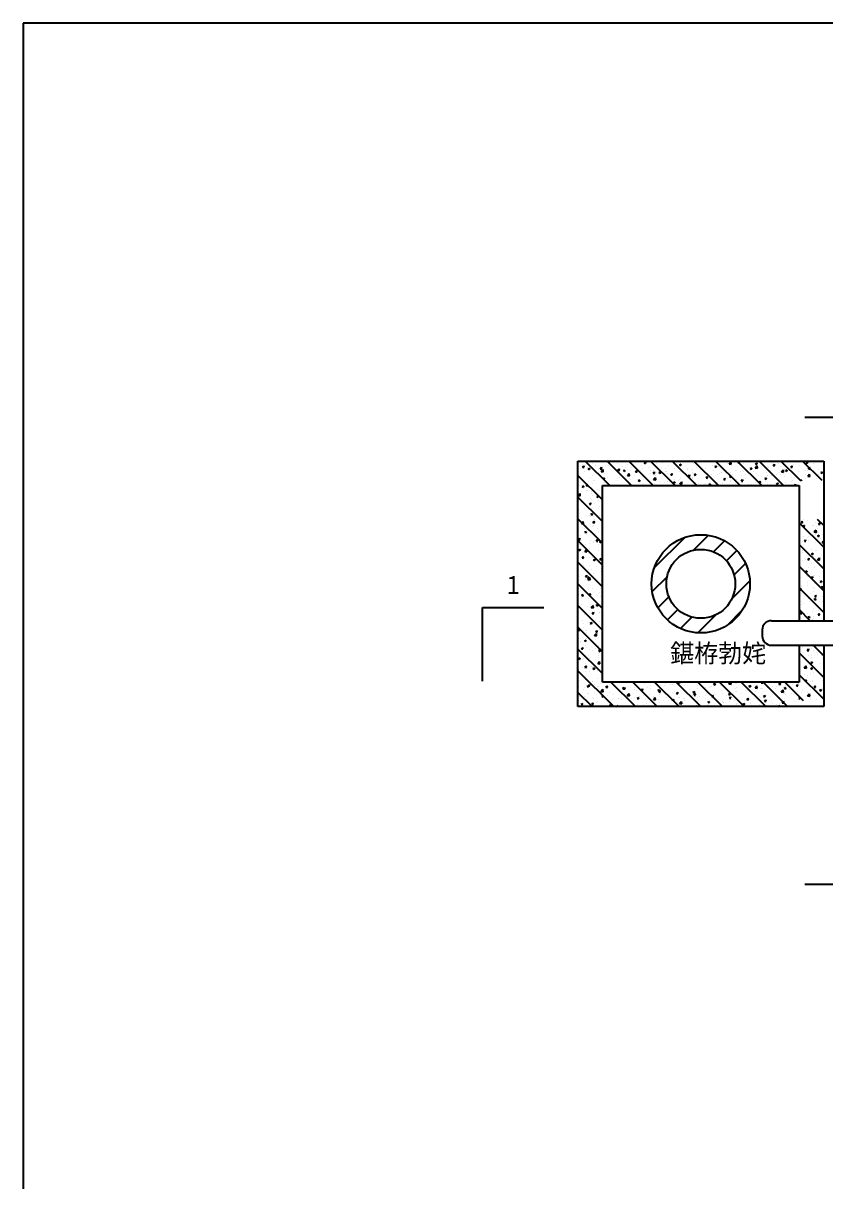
# Model space of a CAD drawing. Header units: metres. Extents: x 0 to 600, y 0 to 420.
# Drawn here: x 0 to 143.7, y 212.4 to 420 of the extents above; entities that cross this region are included whole.
import ezdxf

# ---------------------------------------------------------------- set-up
doc = ezdxf.new("R2010")
doc.units = ezdxf.units.M
doc.layers.add(' ', color=7, linetype='Continuous')

msp = doc.modelspace()

# ---------------------------------------------------------------- linework, layer by layer
at = {"layer": ' '}
for p, q in [((99.31, 341.56), (143.31, 341.56)), ((99.31, 297.56), (99.31, 341.56)), ((99.38, 340.61), (99.38, 340.61)), ((100.16, 340.46), (100.38, 340.71)), ((100.16, 340.46), (100.43, 340.44)), ((100.17, 340.92), (100.17, 340.92)), ((100.43, 340.44), (100.38, 340.71)), ((105.03, 337.16), (100.63, 341.56)), ((100.71, 340.98), (100.71, 340.98)), ((101.94, 341.05), (101.94, 341.05)), ((101.97, 340.45), (101.97, 340.45)), ((102.51, 340.82), (102.51, 340.82)), ((103.32, 340.19), (103.53, 340.44)), ((103.49, 341.34), (103.49, 341.34)), ((103.58, 340.16), (103.53, 340.44)), ((104.2, 340.73), (104.2, 340.73)), ((104.51, 341.49), (104.51, 341.49)), ((108.92, 337.16), (104.52, 341.56)), ((104.59, 341.49), (104.59, 341.49)), ((104.86, 340.72), (104.86, 340.72)), ((104.91, 341.56), (105.06, 341.46)), ((105.06, 341.46), (105.09, 341.56)), ((105.56, 340.52), (105.56, 340.52)), ((106.48, 341.06), (106.48, 341.06)), ((107.21, 340.62), (107.21, 340.62)), ((108.13, 340.96), (108.13, 340.96)), ((112.81, 337.16), (108.41, 341.56)), ((108.74, 341.37), (108.74, 341.37)), ((108.98, 340.48), (108.98, 340.48)), ((109.56, 340.52), (109.56, 340.52)), ((110.64, 340.7), (110.64, 340.7)), ((110.7, 341.4), (110.7, 341.4)), ((111.16, 341.26), (111.47, 341.37)), ((111.16, 341.26), (111.38, 341.11)), ((111.38, 341.11), (111.47, 341.37)), ((111.91, 340.42), (111.91, 340.42)), ((116.7, 337.16), (112.3, 341.56)), ((113.2, 340.52), (113.2, 340.52)), ((113.42, 341.07), (113.42, 341.07)), ((114.52, 341.22), (114.52, 341.22)), ((115.45, 340.83), (115.45, 340.83)), ((120.59, 337.16), (116.19, 341.56)), ((116.19, 341.43), (116.19, 341.43)), ((117.49, 340.9), (117.79, 341.02)), ((117.49, 340.9), (117.71, 340.76)), ((117.51, 340.74), (117.51, 340.74)), ((117.68, 341.11), (117.68, 341.11)), ((117.71, 340.76), (117.79, 341.02)), ((119.96, 341.44), (119.96, 341.44)), ((120.07, 341.18), (120.07, 341.18)), ((124.48, 337.16), (120.08, 341.56)), ((120.58, 340.43), (120.58, 340.43)), ((123.36, 340.8), (123.36, 340.8)), ((123.81, 340.55), (124.12, 340.67)), ((123.81, 340.55), (124.03, 340.4)), ((128.36, 337.16), (123.96, 341.56)), ((124.03, 340.4), (124.12, 340.67)), ((124.39, 340.56), (124.39, 340.56)), ((124.46, 340.94), (124.46, 340.94)), ((124.84, 341.56), (125.06, 341.54)), ((125.06, 341.54), (125.06, 341.56)), ((126.13, 341.16), (126.13, 341.16)), ((126.36, 341.06), (126.7, 341.42)), ((126.36, 341.06), (126.75, 341)), ((126.68, 340.89), (126.68, 340.89)), ((126.75, 341), (126.7, 341.42)), ((132.25, 337.16), (127.85, 341.56)), ((127.96, 341.29), (128.17, 341.54)), ((127.96, 341.29), (128.22, 341.26)), ((128.22, 341.26), (128.17, 341.54)), ((128.9, 341.53), (128.9, 341.53)), ((128.93, 341.2), (128.93, 341.2)), ((131.06, 340.33), (131.4, 340.69)), ((131.11, 341.01), (131.32, 341.26)), ((131.11, 341.01), (131.38, 340.99)), ((131.16, 341.49), (131.16, 341.49)), ((131.38, 340.99), (131.32, 341.26)), ((131.45, 340.27), (131.4, 340.69)), ((136.14, 337.16), (131.74, 341.56)), ((132.72, 340.76), (132.72, 340.76)), ((133.29, 340.52), (133.29, 340.52)), ((133.92, 341.56), (134.05, 341.47)), ((134.05, 341.47), (134.08, 341.56)), ((134.27, 340.73), (134.48, 340.99)), ((134.27, 340.73), (134.53, 340.71)), ((134.39, 340.67), (134.39, 340.67)), ((134.53, 340.71), (134.48, 340.99)), ((135.29, 341.2), (135.29, 341.2)), ((139.13, 338.06), (135.63, 341.56)), ((135.65, 340.66), (135.65, 340.66)), ((136.06, 340.88), (136.06, 340.88)), ((137.42, 340.46), (137.64, 340.71)), ((137.42, 340.46), (137.69, 340.43)), ((137.69, 340.43), (137.64, 340.71)), ((137.87, 340.94), (137.87, 340.94)), ((138.84, 341.25), (138.84, 341.25)), ((138.91, 340.67), (138.91, 340.67)), ((143.02, 338.06), (139.52, 341.56)), ((139.94, 341.4), (139.94, 341.4)), ((140.15, 341.27), (140.46, 341.38)), ((140.15, 341.27), (140.37, 341.12)), ((140.16, 341.27), (140.16, 341.27)), ((140.37, 341.12), (140.46, 341.38)), ((140.58, 340.18), (140.79, 340.43)), ((140.84, 340.16), (140.79, 340.43)), ((140.95, 341.48), (140.95, 341.48)), ((141.48, 341.11), (141.48, 341.11)), ((143.3, 341.38), (143.3, 341.38)), ((143.31, 341.56), (143.31, 312.96)), ((103.71, 334.59), (99.31, 338.99)), ((99.55, 339.24), (99.55, 339.24)), ((99.66, 338.67), (99.66, 338.67)), ((99.71, 340.14), (99.71, 340.14)), ((100.43, 339.64), (100.43, 339.64)), ((101.09, 340.33), (101.09, 340.33)), ((101.14, 340.19), (101.45, 340.31)), ((101.14, 340.19), (101.36, 340.04)), ((101.36, 340.04), (101.45, 340.31)), ((101.64, 338.58), (101.64, 338.58)), ((101.92, 338.98), (101.92, 338.98)), ((102.33, 339.61), (102.33, 339.61)), ((103, 340.08), (103, 340.08)), ((103.32, 340.19), (103.58, 340.16)), ((103.43, 339.75), (103.43, 339.75)), ((103.44, 340.23), (103.44, 340.23)), ((103.47, 339.69), (103.81, 340.04)), ((103.47, 339.69), (103.86, 339.63)), ((103.77, 338.42), (104.08, 338.54)), ((103.77, 338.42), (103.99, 338.27)), ((103.86, 339.63), (103.81, 340.04)), ((103.99, 338.27), (104.08, 338.54)), ((103.99, 338.48), (103.99, 338.48)), ((104.14, 339.27), (104.14, 339.27)), ((104.68, 338.54), (104.68, 338.54)), ((105.1, 339.97), (105.1, 339.97)), ((105.79, 340.13), (105.79, 340.13)), ((106.34, 338.38), (106.34, 338.38)), ((106.43, 339.6), (106.43, 339.6)), ((106.48, 339.91), (106.69, 340.16)), ((106.48, 339.91), (106.74, 339.89)), ((106.74, 339.89), (106.69, 340.16)), ((106.72, 338.6), (106.72, 338.6)), ((107.24, 338.98), (107.24, 338.98)), ((107.47, 339.84), (107.77, 339.95)), ((107.47, 339.84), (107.68, 339.69)), ((107.68, 339.69), (107.77, 339.95)), ((107.82, 338.75), (107.82, 338.75)), ((107.87, 340.34), (107.87, 340.34)), ((108.14, 340.03), (108.14, 340.03)), ((108.16, 338.96), (108.5, 339.31)), ((108.16, 338.96), (108.55, 338.9)), ((108.55, 338.9), (108.5, 339.31)), ((108.63, 338.44), (108.63, 338.44)), ((108.69, 339.91), (108.69, 339.91)), ((109.48, 338.97), (109.48, 338.97)), ((109.63, 339.63), (109.84, 339.89)), ((109.63, 339.63), (109.89, 339.61)), ((109.81, 339.42), (109.81, 339.42)), ((109.89, 339.61), (109.84, 339.89)), ((110.49, 339.93), (110.49, 339.93)), ((110.86, 338.72), (110.86, 338.72)), ((110.91, 340.19), (110.91, 340.19)), ((112.26, 339.33), (112.26, 339.33)), ((112.38, 339.86), (112.38, 339.86)), ((112.79, 339.36), (113, 339.61)), ((112.79, 339.36), (113.05, 339.33)), ((112.84, 339.83), (112.84, 339.83)), ((112.86, 338.23), (113.2, 338.59)), ((113.05, 339.33), (113, 339.61)), ((113.14, 339.05), (113.14, 339.05)), ((113.25, 338.17), (113.2, 338.59)), ((113.37, 339.48), (113.37, 339.48)), ((113.79, 339.48), (114.1, 339.6)), ((113.79, 339.48), (114.01, 339.34)), ((114.01, 339.34), (114.1, 339.6)), ((114.26, 340.32), (114.26, 340.32)), ((114.94, 340.3), (114.94, 340.3)), ((115.03, 339.7), (115.03, 339.7)), ((115.19, 339.73), (115.19, 339.73)), ((115.4, 339.36), (115.4, 339.36)), ((115.94, 339.08), (116.16, 339.33)), ((115.94, 339.08), (116.21, 339.06)), ((116.21, 339.06), (116.16, 339.33)), ((116.61, 340.22), (116.61, 340.22)), ((117.54, 339.63), (117.54, 339.63)), ((117.62, 339.64), (117.62, 339.64)), ((117.75, 338.47), (117.75, 338.47)), ((117.81, 340.06), (117.81, 340.06)), ((118.91, 340.21), (118.91, 340.21)), ((118.96, 340.12), (118.96, 340.12)), ((119.1, 338.8), (119.31, 339.06)), ((119.1, 338.8), (119.36, 338.78)), ((119.36, 338.78), (119.31, 339.06)), ((119.42, 338.69), (119.42, 338.69)), ((119.85, 338.51), (119.85, 338.51)), ((119.88, 339.53), (119.88, 339.53)), ((119.89, 338.56), (119.89, 338.56)), ((119.91, 339.97), (119.91, 339.97)), ((120.11, 339.13), (120.42, 339.25)), ((120.11, 339.13), (120.33, 338.98)), ((120.33, 338.98), (120.42, 339.25)), ((121.31, 340.02), (121.31, 340.02)), ((122.11, 338.82), (122.11, 338.82)), ((122.17, 340.28), (122.17, 340.28)), ((122.2, 339.06), (122.2, 339.06)), ((122.23, 339.43), (122.23, 339.43)), ((122.26, 338.53), (122.47, 338.78)), ((122.26, 338.53), (122.52, 338.51)), ((122.46, 339), (122.46, 339)), ((122.52, 338.51), (122.47, 338.78)), ((123.3, 339.2), (123.3, 339.2)), ((123.65, 339.92), (123.65, 339.92)), ((124.34, 339.1), (124.34, 339.1)), ((124.58, 339.33), (124.58, 339.33)), ((124.97, 339.42), (124.97, 339.42)), ((125.02, 339.44), (125.02, 339.44)), ((125.41, 338.25), (125.62, 338.51)), ((125.67, 338.23), (125.62, 338.51)), ((126, 339.82), (126, 339.82)), ((126.08, 338.47), (126.08, 338.47)), ((126.44, 338.78), (126.74, 338.9)), ((126.44, 338.78), (126.66, 338.63)), ((126.62, 339.43), (126.62, 339.43)), ((126.65, 338.63), (126.74, 338.9)), ((126.93, 339.23), (126.93, 339.23)), ((127.59, 339.88), (127.59, 339.88)), ((127.75, 339.79), (127.75, 339.79)), ((128.35, 339.73), (128.35, 339.73)), ((128.65, 338.91), (128.65, 338.91)), ((128.85, 339.93), (128.85, 339.93)), ((128.88, 339.74), (128.88, 339.74)), ((129.28, 339.13), (129.28, 339.13)), ((129.36, 338.42), (129.36, 338.42)), ((130.13, 340.2), (130.44, 340.32)), ((130.13, 340.2), (130.35, 340.05)), ((130.16, 340.32), (130.16, 340.32)), ((130.35, 340.05), (130.44, 340.32)), ((130.51, 340.15), (130.51, 340.15)), ((130.7, 339.63), (130.7, 339.63)), ((131.05, 338.56), (131.05, 338.56)), ((131.06, 340.33), (131.45, 340.27)), ((131.1, 340.02), (131.1, 340.02)), ((131.21, 339.35), (131.21, 339.35)), ((131.63, 339.04), (131.63, 339.04)), ((132.14, 338.78), (132.14, 338.78)), ((132.76, 338.43), (133.07, 338.55)), ((132.76, 338.43), (132.98, 338.28)), ((132.98, 338.28), (133.07, 338.55)), ((133.05, 339.53), (133.05, 339.53)), ((133.24, 338.93), (133.24, 338.93)), ((133.34, 338.89), (133.34, 338.89)), ((133.39, 340.35), (133.39, 340.35)), ((133.78, 339.79), (133.78, 339.79)), ((133.98, 338.94), (133.98, 338.94)), ((134.9, 339.15), (134.9, 339.15)), ((135.4, 339.43), (135.4, 339.43)), ((135.59, 339.2), (135.59, 339.2)), ((135.75, 339.6), (136.1, 339.96)), ((135.75, 339.6), (136.14, 339.54)), ((136.14, 339.54), (136.1, 339.96)), ((136.33, 338.84), (136.33, 338.84)), ((136.34, 340.23), (136.34, 340.23)), ((136.46, 339.85), (136.76, 339.96)), ((136.46, 339.85), (136.68, 339.7)), ((136.68, 339.7), (136.76, 339.96)), ((137.68, 339.52), (137.68, 339.52)), ((137.75, 339.33), (137.75, 339.33)), ((137.82, 339.48), (137.82, 339.48)), ((138.02, 338.69), (138.02, 338.69)), ((138.67, 338.74), (138.67, 338.74)), ((138.78, 339.66), (138.78, 339.66)), ((140.05, 338.34), (140.05, 338.34)), ((140.1, 339.81), (140.1, 339.81)), ((140.1, 339.23), (140.1, 339.23)), ((140.45, 339.88), (140.45, 339.88)), ((140.45, 338.87), (140.79, 339.23)), ((140.45, 338.87), (140.84, 338.81)), ((140.58, 340.18), (140.84, 340.16)), ((140.59, 339.13), (140.59, 339.13)), ((140.84, 338.81), (140.79, 339.23)), ((141.02, 338.64), (141.02, 338.64)), ((142.07, 338.51), (142.07, 338.51)), ((142.31, 338.65), (142.31, 338.65)), ((142.36, 340.12), (142.36, 340.12)), ((142.44, 339.13), (142.44, 339.13)), ((142.78, 339.49), (143.09, 339.61)), ((142.78, 339.49), (143, 339.35)), ((143, 339.35), (143.09, 339.61)), ((143.16, 339.57), (143.16, 339.57)), ((143.17, 338.65), (143.17, 338.65)), ((143.23, 340.25), (143.23, 340.25)), ((99.55, 337.66), (99.55, 337.66)), ((99.61, 337.21), (99.61, 337.21)), ((100.07, 337), (100.38, 337.12)), ((100.07, 337), (100.29, 336.85)), ((100.29, 336.85), (100.38, 337.12)), ((100.77, 337.15), (100.99, 337.4)), ((100.77, 337.15), (101.04, 337.13)), ((100.78, 336.33), (100.78, 336.33)), ((101.04, 337.13), (100.99, 337.4)), ((101.11, 336.28), (101.11, 336.28)), ((101.17, 337.87), (101.17, 337.87)), ((101.87, 337.52), (101.87, 337.52)), ((102.11, 338.1), (102.11, 338.1)), ((102.27, 338.02), (102.27, 338.02)), ((102.78, 336.5), (102.78, 336.5)), ((103.71, 337.16), (138.91, 337.16)), ((103.71, 301.96), (103.71, 337.16)), ((103.94, 338.24), (103.94, 338.24)), ((104.09, 337.8), (104.09, 337.8)), ((106.37, 338.13), (106.37, 338.13)), ((108.33, 337.23), (108.33, 337.23)), ((108.69, 338.28), (108.69, 338.28)), ((110.09, 338.07), (110.4, 338.18)), ((110.09, 338.07), (110.31, 337.92)), ((110.31, 337.92), (110.4, 338.18)), ((110.8, 337.26), (110.8, 337.26)), ((111.03, 338.18), (111.03, 338.18)), ((111.11, 337.6), (111.11, 337.6)), ((112.19, 337.24), (112.19, 337.24)), ((112.21, 337.74), (112.21, 337.74)), ((112.86, 338.23), (113.25, 338.17)), ((113.09, 337.59), (113.09, 337.59)), ((113.38, 338.08), (113.38, 338.08)), ((113.87, 337.96), (113.87, 337.96)), ((114.76, 337.68), (114.76, 337.68)), ((115.35, 337.9), (115.35, 337.9)), ((115.73, 337.98), (115.73, 337.98)), ((116.42, 337.71), (116.72, 337.83)), ((116.42, 337.71), (116.63, 337.57)), ((116.63, 337.57), (116.72, 337.83)), ((116.65, 338.33), (116.65, 338.33)), ((117.33, 338.12), (117.33, 338.12)), ((117.55, 337.5), (117.9, 337.86)), ((117.55, 337.5), (117.94, 337.44)), ((117.57, 338.18), (117.57, 338.18)), ((117.94, 337.44), (117.9, 337.86)), ((118.08, 337.89), (118.08, 337.89)), ((120.43, 337.79), (120.43, 337.79)), ((120.95, 337.59), (120.95, 337.59)), ((121.04, 337.32), (121.04, 337.32)), ((122.06, 337.35), (122.06, 337.35)), ((122.14, 337.47), (122.14, 337.47)), ((122.74, 337.36), (123.05, 337.48)), ((122.74, 337.36), (122.96, 337.21)), ((122.78, 337.69), (122.78, 337.69)), ((122.96, 337.21), (123.05, 337.48)), ((123.51, 338.03), (123.51, 338.03)), ((123.81, 337.69), (123.81, 337.69)), ((124.28, 337.64), (124.28, 337.64)), ((125.13, 337.59), (125.13, 337.59)), ((125.41, 338.25), (125.67, 338.23)), ((126.57, 337.97), (126.57, 337.97)), ((126.59, 338.05), (126.59, 338.05)), ((127.48, 337.49), (127.48, 337.49)), ((127.69, 338.2), (127.69, 338.2)), ((128.57, 337.98), (128.78, 338.23)), ((128.57, 337.98), (128.83, 337.95)), ((128.83, 337.95), (128.78, 338.23)), ((128.83, 338.28), (128.83, 338.28)), ((129.83, 337.39), (129.83, 337.39)), ((130.33, 337.37), (130.33, 337.37)), ((131.72, 337.7), (131.94, 337.95)), ((131.72, 337.7), (131.99, 337.68)), ((131.99, 337.68), (131.93, 337.95)), ((132.08, 337.19), (132.08, 337.19)), ((132.17, 337.29), (132.17, 337.29)), ((132.89, 337.81), (132.89, 337.81)), ((133.28, 337.42), (133.28, 337.42)), ((133.75, 337.41), (133.75, 337.41)), ((134.52, 337.19), (134.52, 337.19)), ((134.88, 337.42), (135.09, 337.68)), ((134.88, 337.42), (135.14, 337.4)), ((135.14, 337.4), (135.09, 337.68)), ((135.46, 338.25), (135.46, 338.25)), ((135.54, 337.73), (135.54, 337.73)), ((136.52, 337.78), (136.52, 337.78)), ((137.63, 337.92), (137.63, 337.92)), ((137.76, 338.01), (137.76, 338.01)), ((138.04, 337.16), (138.25, 337.4)), ((138.29, 337.16), (138.25, 337.4)), ((138.91, 337.16), (138.91, 312.96)), ((139.08, 338.07), (139.39, 338.19)), ((139.08, 338.07), (139.11, 338.06)), ((139.29, 338.14), (139.29, 338.14)), ((139.34, 338.06), (139.39, 338.19)), ((103.71, 330.7), (99.31, 335.1)), ((99.35, 335.4), (99.7, 335.76)), ((99.35, 335.4), (99.74, 335.34)), ((99.36, 335.84), (99.36, 335.84)), ((99.36, 335.03), (99.36, 335.03)), ((99.5, 334.28), (99.5, 334.28)), ((99.55, 335.74), (99.55, 335.74)), ((99.74, 335.34), (99.7, 335.76)), ((99.96, 334.55), (99.96, 334.55)), ((100.01, 336.14), (100.01, 336.14)), ((101.62, 334.77), (101.62, 334.77)), ((101.71, 335.74), (101.71, 335.74)), ((101.76, 334.59), (101.76, 334.59)), ((101.81, 336.05), (101.81, 336.05)), ((101.93, 335.47), (101.93, 335.47)), ((102.7, 335.23), (103.01, 335.35)), ((102.7, 335.23), (102.92, 335.08)), ((102.92, 335.08), (103.01, 335.35)), ((102.98, 334.51), (102.98, 334.51)), ((103.13, 336.23), (103.13, 336.23)), ((99.31, 333.92), (99.31, 333.93)), ((99.31, 333.92), (99.31, 333.93)), ((99.45, 332.82), (99.45, 332.82)), ((99.91, 334.1), (99.91, 334.1)), ((100.42, 334.07), (100.42, 334.07)), ((100.47, 333.03), (100.47, 333.03)), ((101.38, 333.84), (101.6, 334.09)), ((101.38, 333.84), (101.65, 333.82)), ((101.65, 333.82), (101.6, 334.09)), ((101.63, 332.04), (101.94, 332.15)), ((101.71, 333.12), (101.71, 333.12)), ((101.85, 331.89), (101.94, 332.15)), ((102.1, 332.53), (102.1, 332.53)), ((102.26, 334), (102.26, 334)), ((103.24, 333.4), (103.24, 333.4)), ((99.31, 331.3), (99.31, 331.3)), ((103.71, 326.82), (99.31, 331.22)), ((99.39, 331.35), (99.39, 331.35)), ((99.53, 332.09), (99.53, 332.09)), ((99.94, 330.39), (100.28, 330.74)), ((99.94, 330.39), (100.33, 330.32)), ((99.98, 331.26), (99.98, 331.26)), ((100.33, 330.32), (100.28, 330.74)), ((101.4, 331.75), (101.4, 331.75)), ((101.6, 330.2), (101.6, 330.2)), ((101.63, 332.04), (101.85, 331.89)), ((101.65, 331.66), (101.65, 331.66)), ((102, 330.53), (102.21, 330.79)), ((102, 330.53), (102.26, 330.51)), ((102.03, 330.07), (102.03, 330.07)), ((102.09, 331.66), (102.09, 331.66)), ((102.26, 330.51), (102.21, 330.79)), ((102.33, 331.16), (102.33, 331.16)), ((103.19, 331.81), (103.19, 331.81)), ((103.7, 330.29), (103.7, 330.29)), ((143.31, 326.11), (138.91, 330.51)), ((138.98, 330.16), (138.98, 330.16)), ((139.05, 330.2), (139.05, 330.2)), ((139.26, 330.53), (139.47, 330.78)), ((139.26, 330.53), (139.52, 330.51)), ((139.52, 330.51), (139.47, 330.78)), ((139.57, 329.92), (139.88, 330.04)), ((139.78, 331.02), (139.78, 331.02)), ((139.79, 329.77), (139.88, 330.04)), ((140.39, 330.94), (140.39, 330.94)), ((141.33, 330.06), (141.33, 330.06)), ((141.83, 330.56), (141.83, 330.56)), ((143.31, 330), (142.21, 331.09)), ((142.41, 330.25), (142.62, 330.51)), ((142.41, 330.25), (142.67, 330.23)), ((142.67, 330.23), (142.62, 330.51)), ((142.93, 330.71), (142.93, 330.71)), ((99.34, 329.89), (99.34, 329.89)), ((99.35, 329.46), (99.35, 329.46)), ((99.77, 328.19), (99.77, 328.19)), ((100.41, 328.5), (100.41, 328.5)), ((100.52, 329.51), (100.52, 329.51)), ((100.56, 328.85), (100.87, 328.96)), ((100.56, 328.85), (100.78, 328.7)), ((100.78, 328.7), (100.87, 328.96)), ((100.87, 328.34), (100.87, 328.34)), ((100.93, 329.93), (100.93, 329.93)), ((101.55, 328.73), (101.55, 328.73)), ((101.92, 329.9), (101.92, 329.9)), ((102.54, 328.56), (102.54, 328.56)), ((102.87, 329.41), (102.87, 329.41)), ((102.97, 328.94), (102.97, 328.94)), ((120.03, 325.58), (122.69, 328.25)), ((139.57, 329.92), (139.79, 329.77)), ((139.67, 328.09), (139.67, 328.09)), ((139.73, 329.55), (139.73, 329.55)), ((139.91, 329.57), (139.91, 329.57)), ((140.56, 327.99), (140.56, 327.99)), ((140.67, 328.83), (140.67, 328.83)), ((141.45, 329.97), (141.45, 329.97)), ((141.62, 328.85), (141.96, 329.2)), ((141.62, 328.85), (142.01, 328.78)), ((141.77, 328.97), (141.77, 328.97)), ((141.93, 328.4), (141.93, 328.4)), ((142.01, 328.78), (141.96, 329.2)), ((141.99, 329.86), (141.99, 329.86)), ((142.19, 328.15), (142.5, 328.27)), ((142.19, 328.15), (142.41, 328)), ((142.26, 329.47), (142.26, 329.47)), ((142.41, 328), (142.5, 328.27)), ((143.13, 328.43), (143.13, 328.43)), ((103.71, 322.93), (99.31, 327.33)), ((99.45, 327.5), (99.66, 327.75)), ((99.45, 327.5), (99.71, 327.48)), ((99.52, 326.52), (99.52, 326.52)), ((99.71, 327.48), (99.66, 327.75)), ((99.67, 327.26), (99.67, 327.26)), ((99.72, 326.6), (99.72, 326.6)), ((100.59, 326.67), (100.59, 326.67)), ((101.38, 326.82), (101.38, 326.82)), ((101.49, 327.27), (101.49, 327.27)), ((102.02, 327.16), (102.02, 327.16)), ((102.09, 326.96), (102.09, 326.96)), ((102.61, 327.22), (102.82, 327.48)), ((102.61, 327.22), (102.87, 327.2)), ((102.87, 327.2), (102.82, 327.48)), ((102.94, 326.57), (102.94, 326.57)), ((103.18, 327.07), (103.49, 327.19)), ((103.18, 327.07), (103.4, 326.93)), ((103.4, 326.93), (103.49, 327.19)), ((103.66, 326.08), (103.66, 326.08)), ((112.99, 322.44), (118.43, 327.88)), ((123.61, 325.27), (125.58, 327.25)), ((143.31, 322.22), (138.91, 326.62)), ((139.52, 327.09), (139.52, 327.09)), ((139.62, 326.63), (139.62, 326.63)), ((139.87, 327.22), (140.08, 327.47)), ((139.87, 327.22), (140.13, 327.2)), ((140.13, 327.2), (140.08, 327.47)), ((140.45, 327.82), (140.45, 327.82)), ((140.62, 327.24), (140.62, 327.24)), ((141.88, 326.94), (141.88, 326.94)), ((142.28, 327.46), (142.28, 327.46)), ((142.8, 327.72), (142.8, 327.72)), ((143.02, 326.94), (143.23, 327.2)), ((143.02, 326.94), (143.29, 326.92)), ((143.29, 326.92), (143.23, 327.2)), ((99.34, 323.89), (99.34, 323.89)), ((99.49, 325.65), (99.79, 325.77)), ((99.49, 325.65), (99.71, 325.51)), ((99.71, 325.51), (99.79, 325.77)), ((100.06, 324.19), (100.27, 324.44)), ((100.06, 324.19), (100.32, 324.17)), ((100.22, 325.09), (100.22, 325.09)), ((100.32, 324.17), (100.27, 324.44)), ((100.52, 325.37), (100.86, 325.73)), ((100.52, 325.37), (100.91, 325.31)), ((100.91, 325.31), (100.86, 325.73)), ((101.14, 324.93), (101.14, 324.93)), ((101.39, 324.34), (101.39, 324.34)), ((101.44, 325.8), (101.44, 325.8)), ((101.9, 324.33), (101.9, 324.33)), ((102.11, 323.88), (102.42, 324)), ((102.11, 323.88), (102.33, 323.74)), ((102.33, 323.74), (102.42, 324)), ((102.95, 323.86), (102.95, 323.86)), ((103, 325.45), (103, 325.45)), ((103.22, 323.91), (103.43, 324.17)), ((103.22, 323.91), (103.48, 323.89)), ((103.48, 323.89), (103.43, 324.17)), ((103.49, 324.83), (103.49, 324.83)), ((103.61, 324.62), (103.61, 324.62)), ((125.89, 323.67), (127.76, 325.54)), ((139.46, 325.5), (139.46, 325.5)), ((139.57, 325.16), (139.57, 325.16)), ((139.6, 325.58), (139.6, 325.58)), ((139.97, 323.99), (139.97, 323.99)), ((140.38, 325.37), (140.38, 325.37)), ((140.48, 323.91), (140.69, 324.16)), ((140.48, 323.91), (140.74, 323.89)), ((140.52, 324.98), (140.52, 324.98)), ((140.74, 323.89), (140.69, 324.16)), ((141.12, 324.96), (141.43, 325.08)), ((141.12, 324.96), (141.34, 324.81)), ((141.13, 325.72), (141.13, 325.72)), ((141.34, 324.81), (141.43, 325.08)), ((141.44, 324.4), (141.44, 324.4)), ((141.77, 324.01), (141.77, 324.01)), ((141.83, 325.47), (141.83, 325.47)), ((141.95, 325.48), (141.95, 325.48)), ((142.2, 323.83), (142.54, 324.19)), ((142.2, 323.83), (142.59, 323.77)), ((142.59, 323.77), (142.54, 324.19)), ((142.75, 324.35), (142.75, 324.35)), ((142.87, 324.89), (142.87, 324.89)), ((142.95, 325.81), (142.95, 325.81)), ((103.71, 319.04), (99.31, 323.44)), ((100.28, 322.68), (100.28, 322.68)), ((100.39, 322.92), (100.39, 322.92)), ((100.69, 321.98), (100.69, 321.98)), ((101.21, 322.09), (101.21, 322.09)), ((101.33, 322.87), (101.33, 322.87)), ((101.79, 322.13), (101.79, 322.13)), ((101.85, 323.72), (101.85, 323.72)), ((102.63, 322.58), (102.63, 322.58)), ((102.96, 323.36), (102.96, 323.36)), ((103.46, 322.34), (103.46, 322.34)), ((103.55, 323.15), (103.55, 323.15)), ((103.56, 321.99), (103.56, 321.99)), ((127.26, 321.15), (129.32, 323.21)), ((143.31, 318.33), (138.91, 322.73)), ((139.46, 322.23), (139.46, 322.23)), ((139.51, 323.7), (139.51, 323.7)), ((140.05, 321.77), (140.36, 321.89)), ((140.05, 321.77), (140.27, 321.62)), ((140.27, 321.62), (140.36, 321.89)), ((140.55, 322.42), (140.55, 322.42)), ((141.07, 323.24), (141.07, 323.24)), ((141.59, 322.62), (141.59, 322.62)), ((141.72, 322.54), (141.72, 322.54)), ((142.69, 322.76), (142.69, 322.76)), ((143.12, 322.86), (143.12, 322.86)), ((99.41, 320.44), (99.41, 320.44)), ((99.51, 320.94), (99.51, 320.94)), ((99.53, 320.25), (99.53, 320.25)), ((100.63, 320.39), (100.63, 320.39)), ((100.67, 320.88), (100.88, 321.13)), ((100.67, 320.88), (100.93, 320.86)), ((100.93, 320.86), (100.88, 321.13)), ((101.04, 320.69), (101.35, 320.81)), ((101.04, 320.69), (101.26, 320.55)), ((101.1, 320.36), (101.45, 320.71)), ((101.1, 320.36), (101.49, 320.3)), ((101.22, 319.94), (101.22, 319.94)), ((101.26, 320.55), (101.35, 320.81)), ((101.28, 321.41), (101.28, 321.41)), ((101.49, 320.3), (101.45, 320.71)), ((101.76, 320.34), (101.76, 320.34)), ((102.07, 321.38), (102.07, 321.38)), ((102.3, 320.61), (102.3, 320.61)), ((103.45, 320.22), (103.45, 320.22)), ((103.5, 321.69), (103.5, 321.69)), ((112.62, 318.17), (115.28, 320.84)), ((126.83, 316.83), (130.09, 320.09)), ((139.41, 320.77), (139.41, 320.77)), ((140.21, 320.99), (140.21, 320.99)), ((140.37, 319.79), (140.37, 319.79)), ((140.43, 320.88), (140.43, 320.88)), ((141.09, 320.6), (141.3, 320.85)), ((141.09, 320.6), (141.35, 320.58)), ((141.14, 320.4), (141.14, 320.4)), ((141.35, 320.58), (141.3, 320.85)), ((141.53, 321.03), (141.53, 321.03)), ((141.67, 321.08), (141.67, 321.08)), ((142.56, 320.89), (142.56, 320.89)), ((142.68, 320), (142.99, 320.12)), ((142.68, 320), (142.9, 319.85)), ((142.9, 319.85), (142.99, 320.12)), ((142.93, 320.23), (142.93, 320.23)), ((143.2, 321.25), (143.2, 321.25)), ((103.71, 315.15), (99.31, 319.55)), ((99.33, 318.32), (99.33, 318.32)), ((99.48, 318.65), (99.48, 318.65)), ((99.48, 317.6), (99.48, 317.6)), ((99.97, 317.5), (100.28, 317.62)), ((100.19, 317.35), (100.28, 317.62)), ((100.9, 318.09), (100.9, 318.09)), ((101.14, 318.87), (101.14, 318.87)), ((101.17, 318.48), (101.17, 318.48)), ((101.28, 317.57), (101.49, 317.82)), ((101.54, 317.55), (101.49, 317.82)), ((101.89, 318.76), (101.89, 318.76)), ((102.95, 317.79), (102.95, 317.79)), ((103.25, 318), (103.25, 318)), ((103.39, 318.76), (103.39, 318.76)), ((103.67, 318.92), (103.71, 318.94)), ((103.67, 318.92), (103.71, 318.9)), ((143.31, 314.44), (138.91, 318.84)), ((138.98, 318.58), (139.29, 318.7)), ((138.98, 318.58), (139.2, 318.43)), ((139.2, 318.43), (139.29, 318.7)), ((139.27, 319.15), (139.27, 319.15)), ((139.3, 317.84), (139.3, 317.84)), ((139.34, 318.76), (139.34, 318.76)), ((139.35, 319.3), (139.35, 319.3)), ((140.38, 319.29), (140.38, 319.29)), ((140.89, 317.77), (140.89, 317.77)), ((141.42, 318.83), (141.42, 318.83)), ((141.56, 318.15), (141.56, 318.15)), ((141.61, 319.61), (141.61, 319.61)), ((141.69, 318.66), (141.69, 318.66)), ((142.04, 319.51), (142.04, 319.51)), ((142.78, 318.82), (143.12, 319.17)), ((142.78, 318.82), (143.17, 318.76)), ((143.17, 318.76), (143.12, 319.17)), ((103.71, 311.26), (99.31, 315.66)), ((99.97, 317.5), (100.19, 317.35)), ((99.98, 317.14), (99.98, 317.14)), ((100.02, 315.86), (100.02, 315.86)), ((100.38, 317.35), (100.38, 317.35)), ((101.06, 315.55), (101.06, 315.55)), ((101.12, 317.01), (101.12, 317.01)), ((101.28, 317.57), (101.54, 317.55)), ((101.61, 315.77), (101.61, 315.77)), ((101.69, 315.34), (102.03, 315.7)), ((101.83, 317.5), (101.83, 317.5)), ((102.08, 315.28), (102.03, 315.7)), ((102.06, 315.81), (102.06, 315.81)), ((102.37, 315.76), (102.37, 315.76)), ((102.6, 315.73), (102.91, 315.85)), ((102.6, 315.73), (102.82, 315.58)), ((102.71, 315.91), (102.71, 315.91)), ((102.76, 317.5), (102.76, 317.5)), ((102.82, 315.58), (102.91, 315.85)), ((103.29, 315.83), (103.29, 315.83)), ((103.34, 317.29), (103.34, 317.29)), ((113.62, 315.28), (115.59, 317.26)), ((139.22, 317.55), (139.22, 317.55)), ((139.25, 316.37), (139.25, 316.37)), ((139.41, 315.92), (139.41, 315.92)), ((139.73, 316.04), (139.73, 316.04)), ((140.54, 316.85), (140.54, 316.85)), ((140.83, 316.41), (140.83, 316.41)), ((141.51, 316.68), (141.51, 316.68)), ((141.61, 316.81), (141.92, 316.93)), ((141.61, 316.81), (141.83, 316.66)), ((141.7, 317.29), (141.91, 317.54)), ((141.7, 317.29), (141.96, 317.27)), ((141.76, 315.82), (141.76, 315.82)), ((141.83, 316.66), (141.92, 316.93)), ((141.96, 317.27), (141.91, 317.54)), ((142.51, 316.4), (142.51, 316.4)), ((143.1, 317.29), (143.1, 317.29)), ((143.18, 316.31), (143.18, 316.31)), ((82.2, 302.12), (82.2, 315.3)), ((82.2, 315.3), (93.2, 315.3)), ((99.49, 315.37), (99.49, 315.37)), ((100.45, 314.03), (100.45, 314.03)), ((101.01, 314.08), (101.01, 314.08)), ((101.52, 313.51), (101.52, 313.51)), ((101.55, 314.18), (101.55, 314.18)), ((101.69, 315.34), (102.08, 315.28)), ((101.89, 314.26), (102.1, 314.51)), ((101.89, 314.26), (102.15, 314.24)), ((102.15, 314.24), (102.1, 314.51)), ((103.22, 314.4), (103.22, 314.4)), ((103.23, 314.37), (103.23, 314.37)), ((115.33, 313.1), (117.19, 314.97)), ((117.66, 311.55), (119.72, 313.61)), ((120.77, 310.77), (124.04, 314.04)), ((126.01, 312.12), (128.74, 314.86)), ((140.9, 312.96), (138.91, 314.95)), ((138.91, 314.78), (139.01, 314.89)), ((138.91, 314.49), (139.06, 314.47)), ((139.06, 314.47), (139.01, 314.89)), ((139.14, 313.44), (139.14, 313.44)), ((139.15, 314.26), (139.36, 314.51)), ((139.15, 314.26), (139.42, 314.23)), ((139.19, 314.91), (139.19, 314.91)), ((139.42, 314.23), (139.36, 314.51)), ((139.95, 314.17), (139.95, 314.17)), ((140.36, 314.22), (140.36, 314.22)), ((140.54, 313.62), (140.85, 313.73)), ((140.54, 313.62), (140.76, 313.47)), ((140.76, 313.47), (140.85, 313.73)), ((141.35, 314.67), (141.35, 314.67)), ((141.4, 313.75), (141.4, 313.75)), ((141.45, 315.22), (141.45, 315.22)), ((142.3, 314.07), (142.3, 314.07)), ((142.31, 313.98), (142.52, 314.23)), ((142.31, 313.98), (142.57, 313.96)), ((142.45, 314.81), (142.45, 314.81)), ((142.57, 313.96), (142.52, 314.23)), ((142.92, 314.66), (142.92, 314.66)), ((99.31, 312.75), (99.31, 312.75)), ((103.71, 307.37), (99.31, 311.77)), ((99.35, 311.23), (99.56, 311.48)), ((99.61, 311.2), (99.56, 311.48)), ((100.1, 313.02), (100.1, 313.02)), ((100.37, 311.78), (100.37, 311.78)), ((100.39, 312.44), (100.39, 312.44)), ((100.96, 312.62), (100.96, 312.62)), ((101.53, 312.54), (101.84, 312.66)), ((101.53, 312.54), (101.75, 312.39)), ((101.75, 312.39), (101.84, 312.66)), ((101.88, 313.19), (101.88, 313.19)), ((102.06, 312.66), (102.06, 312.66)), ((102.44, 312.92), (102.44, 312.92)), ((102.93, 312.22), (102.93, 312.22)), ((103.13, 311.44), (103.13, 311.44)), ((103.18, 312.9), (103.18, 312.9)), ((133.96, 312.96), (165.75, 312.96)), ((141.29, 313.08), (141.29, 313.08)), ((141.41, 313.26), (141.41, 313.26)), ((142.96, 313.3), (142.96, 313.3)), ((99.35, 311.23), (99.61, 311.2)), ((99.48, 309.8), (99.48, 309.8)), ((100.46, 309.35), (100.77, 309.47)), ((100.46, 309.35), (100.68, 309.2)), ((100.64, 311.27), (100.64, 311.27)), ((100.68, 309.2), (100.77, 309.47)), ((100.85, 309.69), (100.85, 309.69)), ((100.9, 311.15), (100.9, 311.15)), ((100.9, 310.93), (100.9, 310.93)), ((102.05, 310.24), (102.05, 310.24)), ((102.27, 310.33), (102.61, 310.69)), ((102.27, 310.33), (102.66, 310.27)), ((102.5, 310.95), (102.71, 311.2)), ((102.5, 310.95), (102.77, 310.93)), ((102.52, 309.56), (102.52, 309.56)), ((102.66, 310.27), (102.61, 310.69)), ((102.76, 310.93), (102.71, 311.2)), ((102.99, 311.17), (102.99, 311.17)), ((103.07, 309.97), (103.07, 309.97)), ((103.62, 309.7), (103.62, 309.7)), ((103.68, 311.29), (103.68, 311.29)), ((132.31, 311.31), (132.31, 310.21)), ((103.71, 303.48), (99.31, 307.88)), ((99.74, 309.19), (99.74, 309.19)), ((99.78, 309.03), (99.78, 309.03)), ((99.96, 307.92), (100.17, 308.17)), ((99.96, 307.92), (100.22, 307.89)), ((100.22, 307.89), (100.17, 308.17)), ((100.71, 308.43), (100.71, 308.43)), ((100.8, 308.22), (100.8, 308.22)), ((101.36, 307.82), (101.36, 307.82)), ((101.87, 307.62), (101.87, 307.62)), ((102.13, 308.93), (102.13, 308.93)), ((102.47, 307.97), (102.47, 307.97)), ((103.02, 308.51), (103.02, 308.51)), ((103.06, 308.34), (103.06, 308.34)), ((103.08, 307.58), (103.39, 307.7)), ((103.08, 307.58), (103.3, 307.43)), ((103.11, 307.64), (103.32, 307.89)), ((103.11, 307.64), (103.38, 307.62)), ((103.3, 307.43), (103.39, 307.7)), ((103.38, 307.62), (103.32, 307.89)), ((133.96, 308.56), (165.75, 308.56)), ((138.91, 308.56), (138.91, 301.96)), ((138.93, 307.58), (138.93, 307.58)), ((139.49, 308.09), (139.49, 308.09)), ((139.71, 307.34), (139.71, 307.34)), ((140.37, 307.64), (140.59, 307.89)), ((140.37, 307.64), (140.64, 307.61)), ((140.64, 307.61), (140.59, 307.89)), ((141.18, 307.89), (141.18, 307.89)), ((141.4, 307.68), (141.4, 307.68)), ((143.31, 306.66), (141.41, 308.56)), ((142.06, 307.24), (142.06, 307.24)), ((142.24, 308.56), (142.31, 308.51)), ((142.27, 308.46), (142.27, 308.46)), ((142.31, 308.51), (142.33, 308.56)), ((143.31, 308.56), (143.31, 297.56)), ((99.39, 306.16), (99.69, 306.28)), ((99.39, 306.16), (99.61, 306.01)), ((99.61, 306.01), (99.69, 306.28)), ((100.21, 306.09), (100.21, 306.09)), ((100.35, 306.21), (100.35, 306.21)), ((100.69, 305.29), (100.69, 305.29)), ((100.74, 306.76), (100.74, 306.76)), ((101.26, 306.69), (101.26, 306.69)), ((101.31, 306.23), (101.31, 306.23)), ((102.85, 305.31), (103.2, 305.67)), ((102.85, 305.31), (103.24, 305.25)), ((102.91, 305.58), (102.91, 305.58)), ((102.92, 306.65), (102.92, 306.65)), ((102.97, 307.04), (102.97, 307.04)), ((102.97, 306.45), (102.97, 306.45)), ((103.24, 305.25), (103.2, 305.67)), ((103.61, 306.59), (103.61, 306.59)), ((143.31, 302.77), (138.91, 307.17)), ((140.51, 305.7), (140.51, 305.7)), ((140.64, 306.75), (140.64, 306.75)), ((141.02, 305.46), (141.33, 305.58)), ((141.02, 305.46), (141.24, 305.32)), ((141.05, 305.13), (141.05, 305.13)), ((141.11, 306.72), (141.11, 306.72)), ((141.13, 306.43), (141.13, 306.43)), ((141.24, 305.32), (141.33, 305.58)), ((142.21, 306.87), (142.21, 306.87)), ((142.72, 305.35), (142.72, 305.35)), ((142.99, 306.65), (142.99, 306.65)), ((143.08, 306.14), (143.08, 306.14)), ((143.3, 305.25), (143.3, 305.25)), ((105.74, 297.56), (99.31, 303.99)), ((99.47, 304.23), (99.47, 304.23)), ((100.15, 304.5), (100.15, 304.5)), ((100.4, 304.44), (100.4, 304.44)), ((100.57, 304.61), (100.78, 304.86)), ((100.57, 304.61), (100.83, 304.58)), ((100.64, 303.83), (100.64, 303.83)), ((100.83, 304.58), (100.78, 304.86)), ((101.33, 303.85), (101.33, 303.85)), ((101.82, 304.72), (101.82, 304.72)), ((102.01, 304.39), (102.32, 304.51)), ((102.01, 304.39), (102.23, 304.24)), ((102.03, 304.67), (102.03, 304.67)), ((102.23, 304.24), (102.32, 304.51)), ((102.75, 304.34), (102.75, 304.34)), ((102.86, 304.11), (102.86, 304.11)), ((103.44, 303.35), (103.44, 303.35)), ((103.68, 303.75), (103.68, 303.75)), ((143.31, 298.88), (138.91, 303.28)), ((139.84, 304.5), (140.18, 304.86)), ((139.84, 304.5), (140.23, 304.44)), ((139.89, 303.4), (139.89, 303.4)), ((139.95, 304.99), (139.95, 304.99)), ((140.23, 304.44), (140.18, 304.86)), ((140.33, 303.08), (140.33, 303.08)), ((140.98, 304.33), (141.2, 304.58)), ((140.98, 304.33), (141.25, 304.3)), ((141.02, 303.5), (141.02, 303.5)), ((141.08, 304.96), (141.08, 304.96)), ((141.19, 305), (141.19, 305)), ((141.25, 304.3), (141.2, 304.58)), ((141.56, 303.62), (141.56, 303.62)), ((142.9, 303.52), (142.9, 303.52)), ((143.25, 303.78), (143.25, 303.78)), ((99.5, 301.25), (99.5, 301.25)), ((99.53, 302.2), (99.53, 302.2)), ((100.58, 302.37), (100.58, 302.37)), ((100.66, 302.98), (100.66, 302.98)), ((100.94, 301.2), (101.25, 301.31)), ((100.94, 301.2), (101.16, 301.05)), ((101.16, 301.05), (101.25, 301.31)), ((101.18, 301.3), (101.39, 301.55)), ((101.18, 301.3), (101.44, 301.27)), ((101.44, 301.27), (101.39, 301.55)), ((101.85, 302.04), (101.85, 302.04)), ((101.87, 302.11), (101.87, 302.11)), ((102.28, 301.61), (102.28, 301.61)), ((102.75, 301.18), (102.75, 301.18)), ((102.81, 302.65), (102.81, 302.65)), ((102.91, 301.08), (102.91, 301.08)), ((103.38, 301.76), (103.38, 301.76)), ((138.91, 301.96), (103.71, 301.96)), ((104.33, 301.02), (104.55, 301.27)), ((104.33, 301.02), (104.6, 301)), ((104.6, 301), (104.55, 301.27)), ((105.04, 301.51), (105.04, 301.51)), ((109.63, 297.56), (105.23, 301.96)), ((105.47, 301.52), (105.47, 301.52)), ((106.57, 301.91), (106.57, 301.91)), ((107.3, 301.82), (107.3, 301.82)), ((107.49, 300.75), (107.7, 301)), ((107.75, 300.72), (107.7, 301)), ((108.04, 301.96), (108.04, 301.96)), ((108.92, 301.81), (108.92, 301.81)), ((113.52, 297.56), (109.12, 301.96)), ((111.27, 301.71), (111.27, 301.71)), ((112.22, 301.34), (112.22, 301.34)), ((117.41, 297.56), (113.01, 301.96)), ((113.32, 301.48), (113.32, 301.48)), ((113.62, 301.61), (113.62, 301.61)), ((114.01, 301.28), (114.01, 301.28)), ((114.85, 301.3), (114.85, 301.3)), ((114.99, 301.7), (114.99, 301.7)), ((115.97, 301.51), (115.97, 301.51)), ((116.23, 301.56), (116.23, 301.56)), ((121.3, 297.56), (116.9, 301.96)), ((117.29, 301.91), (117.41, 301.96)), ((117.29, 301.91), (117.51, 301.76)), ((117.42, 301.74), (117.42, 301.74)), ((117.5, 301.76), (117.57, 301.96)), ((118.32, 301.41), (118.32, 301.41)), ((118.52, 301.89), (118.52, 301.89)), ((120.67, 301.31), (120.67, 301.31)), ((125.18, 297.56), (120.78, 301.96)), ((122.15, 301.06), (122.15, 301.06)), ((122.95, 301.02), (122.95, 301.02)), ((123.01, 301.21), (123.01, 301.21)), ((123.25, 301.21), (123.25, 301.21)), ((123.61, 301.56), (123.92, 301.68)), ((123.61, 301.56), (123.83, 301.41)), ((123.83, 301.41), (123.92, 301.68)), ((129.07, 297.56), (124.67, 301.96)), ((124.92, 301.43), (124.92, 301.43)), ((125.23, 301.35), (125.23, 301.35)), ((125.36, 301.11), (125.36, 301.11)), ((126.33, 301.67), (126.61, 301.96)), ((126.33, 301.67), (126.72, 301.61)), ((126.72, 301.61), (126.68, 301.96)), ((127.49, 301.66), (127.49, 301.66)), ((127.7, 301.79), (127.7, 301.79)), ((127.71, 301.01), (127.71, 301.01)), ((132.96, 297.56), (128.56, 301.96)), ((128.8, 301.94), (128.8, 301.94)), ((129.71, 301.94), (129.71, 301.94)), ((129.93, 301.21), (130.24, 301.32)), ((129.93, 301.21), (130.15, 301.06)), ((130.07, 301.32), (130.07, 301.32)), ((130.15, 301.06), (130.24, 301.32)), ((131.03, 300.94), (131.37, 301.3)), ((131.42, 300.88), (131.37, 301.3)), ((132.13, 301.85), (132.22, 301.96)), ((132.13, 301.85), (132.39, 301.82)), ((132.39, 301.82), (132.36, 301.96)), ((136.85, 297.56), (132.45, 301.96)), ((132.63, 301.76), (132.63, 301.76)), ((134.2, 301.11), (134.2, 301.11)), ((134.86, 301.15), (134.86, 301.15)), ((135.28, 301.57), (135.49, 301.82)), ((135.28, 301.57), (135.55, 301.55)), ((135.55, 301.55), (135.49, 301.82)), ((136.25, 301.23), (136.25, 301.23)), ((139.72, 298.58), (136.34, 301.96)), ((136.43, 301.4), (136.43, 301.4)), ((137.64, 301.52), (137.64, 301.52)), ((138.44, 301.29), (138.65, 301.55)), ((138.44, 301.29), (138.7, 301.27)), ((138.7, 301.27), (138.65, 301.55)), ((138.71, 301.73), (138.71, 301.73)), ((138.74, 301.66), (138.74, 301.66)), ((138.82, 301.67), (138.82, 301.67)), ((138.91, 302.26), (138.91, 302.26)), ((139.95, 302.27), (140.26, 302.39)), ((139.95, 302.27), (140.17, 302.13)), ((140.17, 302.13), (140.26, 302.39)), ((140.33, 302.75), (140.33, 302.75)), ((140.4, 301.88), (140.4, 301.88)), ((140.97, 302.03), (140.97, 302.03)), ((141.26, 302.16), (141.26, 302.16)), ((141.38, 302.11), (141.38, 302.11)), ((141.59, 301.02), (141.81, 301.27)), ((141.59, 301.02), (141.86, 300.99)), ((141.86, 300.99), (141.81, 301.27)), ((142.68, 302.65), (142.68, 302.65)), ((143.18, 302.25), (143.18, 302.25)), ((143.19, 302.32), (143.19, 302.32)), ((101.85, 297.56), (99.31, 300.1)), ((99.6, 299.37), (99.6, 299.37)), ((100.34, 300.64), (100.34, 300.64)), ((100.48, 299.44), (100.48, 299.44)), ((100.53, 300.9), (100.53, 300.9)), ((101.02, 299.86), (101.02, 299.86)), ((101.12, 299.88), (101.12, 299.88)), ((101.95, 299.27), (101.95, 299.27)), ((102.02, 299.1), (102.02, 299.1)), ((102.23, 300.02), (102.23, 300.02)), ((102.7, 299.72), (102.7, 299.72)), ((103.37, 299.76), (103.37, 299.76)), ((103.44, 300.3), (103.78, 300.66)), ((103.44, 300.3), (103.83, 300.24)), ((103.57, 299.42), (103.88, 299.54)), ((103.57, 299.42), (103.79, 299.28)), ((103.83, 300.24), (103.78, 300.66)), ((103.79, 299.28), (103.88, 299.54)), ((103.89, 300.24), (103.89, 300.24)), ((104.29, 299.17), (104.29, 299.17)), ((104.59, 299.54), (104.59, 299.54)), ((104.98, 300.05), (104.98, 300.05)), ((105.72, 299.66), (105.72, 299.66)), ((106.61, 299.02), (106.61, 299.02)), ((106.64, 299.07), (106.64, 299.07)), ((106.67, 300.61), (106.67, 300.61)), ((107.15, 299.98), (107.15, 299.98)), ((107.24, 300.36), (107.24, 300.36)), ((107.27, 300.84), (107.57, 300.96)), ((107.27, 300.84), (107.48, 300.7)), ((107.48, 300.7), (107.57, 300.96)), ((107.49, 300.75), (107.75, 300.72)), ((107.77, 300.75), (107.77, 300.75)), ((108.06, 299.56), (108.06, 299.56)), ((108.13, 299.57), (108.47, 299.93)), ((108.13, 299.57), (108.52, 299.51)), ((108.28, 299.23), (108.28, 299.23)), ((108.52, 299.51), (108.47, 299.93)), ((108.99, 298.97), (108.99, 298.97)), ((109.41, 299.17), (109.41, 299.17)), ((109.44, 300.97), (109.44, 300.97)), ((109.47, 300.64), (109.47, 300.64)), ((109.72, 300.42), (109.72, 300.42)), ((109.89, 299.07), (110.2, 299.19)), ((109.89, 299.07), (110.11, 298.92)), ((110.11, 298.92), (110.2, 299.19)), ((110.41, 299.46), (110.41, 299.46)), ((110.65, 300.47), (110.86, 300.72)), ((110.65, 300.47), (110.91, 300.45)), ((110.91, 300.45), (110.86, 300.72)), ((111.06, 299.6), (111.06, 299.6)), ((111.7, 299.5), (111.7, 299.5)), ((111.75, 300.97), (111.75, 300.97)), ((112.16, 299.75), (112.16, 299.75)), ((112.29, 300.86), (112.29, 300.86)), ((112.76, 299.36), (112.76, 299.36)), ((112.83, 298.84), (113.17, 299.2)), ((113.22, 298.78), (113.17, 299.2)), ((113.59, 300.49), (113.9, 300.61)), ((113.59, 300.49), (113.81, 300.34)), ((113.8, 300.19), (114.01, 300.45)), ((113.8, 300.19), (114.06, 300.17)), ((113.81, 300.34), (113.9, 300.61)), ((113.83, 299.96), (113.83, 299.96)), ((113.96, 299.81), (113.96, 299.81)), ((114.06, 300.17), (114.01, 300.45)), ((115.11, 299.26), (115.11, 299.26)), ((116.18, 300.1), (116.18, 300.1)), ((116.61, 300.33), (116.61, 300.33)), ((116.96, 299.92), (117.17, 300.17)), ((116.96, 299.92), (117.22, 299.89)), ((117.22, 299.89), (117.17, 300.17)), ((117.24, 299.11), (117.24, 299.11)), ((117.46, 299.16), (117.46, 299.16)), ((117.71, 300.48), (117.71, 300.48)), ((118.22, 298.96), (118.22, 298.96)), ((118.41, 298.96), (118.41, 298.96)), ((118.46, 300.43), (118.46, 300.43)), ((119.37, 300.7), (119.37, 300.7)), ((119.8, 299.56), (119.8, 299.56)), ((119.81, 299.06), (119.81, 299.06)), ((119.91, 300.14), (120.22, 300.26)), ((119.91, 300.14), (120.13, 299.99)), ((120.11, 299.64), (120.33, 299.89)), ((120.11, 299.64), (120.38, 299.62)), ((120.13, 299.99), (120.22, 300.26)), ((120.38, 299.62), (120.33, 299.89)), ((120.67, 299.27), (120.67, 299.27)), ((120.72, 300.74), (120.72, 300.74)), ((121, 299.33), (121, 299.33)), ((122.1, 299.47), (122.1, 299.47)), ((122.16, 298.96), (122.16, 298.96)), ((122.37, 300), (122.37, 300)), ((122.89, 299.55), (122.89, 299.55)), ((123.27, 299.36), (123.48, 299.62)), ((123.27, 299.36), (123.53, 299.34)), ((123.42, 299.03), (123.42, 299.03)), ((123.53, 299.34), (123.48, 299.62)), ((123.76, 299.69), (123.76, 299.69)), ((124.93, 300.44), (124.93, 300.44)), ((125.18, 299.88), (125.18, 299.88)), ((125.99, 299.47), (125.99, 299.47)), ((126.24, 299.79), (126.54, 299.91)), ((126.24, 299.79), (126.45, 299.64)), ((126.43, 299.09), (126.64, 299.34)), ((126.43, 299.09), (126.69, 299.07)), ((126.45, 299.64), (126.54, 299.91)), ((126.54, 300.06), (126.54, 300.06)), ((126.69, 299.07), (126.64, 299.34)), ((127.44, 300.19), (127.44, 300.19)), ((127.5, 300.88), (127.5, 300.88)), ((127.64, 300.2), (127.64, 300.2)), ((128.55, 299.91), (128.55, 299.91)), ((129.31, 300.42), (129.31, 300.42)), ((129.58, 298.81), (129.79, 299.07)), ((129.61, 299.01), (129.61, 299.01)), ((129.66, 300.47), (129.66, 300.47)), ((129.84, 298.79), (129.79, 299.07)), ((130.06, 300.91), (130.06, 300.91)), ((130.93, 299.05), (130.93, 299.05)), ((131.03, 300.94), (131.42, 300.88)), ((131.12, 300.35), (131.12, 300.35)), ((131.89, 299.34), (131.89, 299.34)), ((131.94, 300.8), (131.94, 300.8)), ((132.03, 299.2), (132.03, 299.2)), ((132.09, 300.79), (132.09, 300.79)), ((132.41, 300.82), (132.41, 300.82)), ((132.56, 299.43), (132.87, 299.55)), ((132.56, 299.43), (132.78, 299.29)), ((132.78, 299.29), (132.87, 299.55)), ((133.19, 300.93), (133.19, 300.93)), ((133.69, 300.79), (133.69, 300.79)), ((133.7, 299.42), (133.7, 299.42)), ((134.15, 299.65), (134.15, 299.65)), ((134.76, 300.72), (134.76, 300.72)), ((135.37, 299.25), (135.37, 299.25)), ((135.72, 300.22), (136.07, 300.57)), ((135.72, 300.22), (136.12, 300.15)), ((136.11, 300.15), (136.07, 300.57)), ((136.26, 300.85), (136.56, 300.97)), ((136.26, 300.85), (136.48, 300.71)), ((136.37, 299.93), (136.37, 299.93)), ((136.47, 300.71), (136.56, 300.97)), ((136.48, 299.78), (136.48, 299.78)), ((137.11, 300.62), (137.11, 300.62)), ((137.58, 299.93), (137.58, 299.93)), ((137.93, 299.69), (137.93, 299.69)), ((138.66, 300.26), (138.66, 300.26)), ((138.88, 299.08), (139.19, 299.2)), ((138.88, 299.08), (139.1, 298.93)), ((139.1, 298.93), (139.19, 299.2)), ((139.25, 300.15), (139.25, 300.15)), ((139.46, 300.52), (139.46, 300.52)), ((140.42, 299.49), (140.76, 299.84)), ((140.42, 299.49), (140.81, 299.43)), ((140.5, 300.13), (140.5, 300.13)), ((140.81, 299.43), (140.76, 299.84)), ((140.86, 299.11), (140.86, 299.11)), ((140.92, 300.57), (140.92, 300.57)), ((141.8, 300.42), (141.8, 300.42)), ((141.97, 298.92), (141.97, 298.92)), ((142.03, 300.51), (142.03, 300.51)), ((142.58, 300.5), (142.89, 300.62)), ((142.58, 300.5), (142.8, 300.35)), ((142.8, 300.35), (142.89, 300.62)), ((143.06, 300.57), (143.06, 300.57)), ((143.09, 299.39), (143.09, 299.39)), ((143.13, 300.66), (143.13, 300.66)), ((143.14, 300.85), (143.14, 300.85)), ((143.31, 297.56), (99.31, 297.56)), ((99.46, 298.66), (99.46, 298.66)), ((99.87, 298.01), (100.18, 298.12)), ((99.87, 298.01), (100.09, 297.86)), ((99.97, 298.14), (99.97, 298.14)), ((100.09, 297.86), (100.18, 298.12)), ((100.14, 297.62), (100.14, 297.62)), ((100.42, 297.97), (100.42, 297.97)), ((101.07, 298.29), (101.07, 298.29)), ((101.79, 297.99), (102, 298.24)), ((101.79, 297.99), (102.05, 297.97)), ((102.05, 297.97), (102, 298.24)), ((102.64, 298.25), (102.64, 298.25)), ((102.73, 298.5), (102.73, 298.5)), ((104.93, 298.58), (104.93, 298.58)), ((104.94, 297.71), (105.16, 297.96)), ((104.94, 297.71), (105.21, 297.69)), ((105.21, 297.69), (105.16, 297.96)), ((105.51, 298.87), (105.51, 298.87)), ((106.2, 297.65), (106.5, 297.77)), ((106.2, 297.65), (106.34, 297.56)), ((106.43, 297.56), (106.5, 297.77)), ((107.19, 298.89), (107.19, 298.89)), ((108.2, 297.56), (108.31, 297.69)), ((108.34, 297.56), (108.31, 297.69)), ((109.36, 297.71), (109.36, 297.71)), ((109.54, 297.79), (109.54, 297.79)), ((109.9, 297.87), (109.9, 297.87)), ((111, 298.01), (111, 298.01)), ((111.34, 298.87), (111.34, 298.87)), ((111.64, 298.04), (111.64, 298.04)), ((112.1, 298.23), (112.1, 298.23)), ((112.67, 298.23), (112.67, 298.23)), ((112.83, 298.84), (113.22, 298.78)), ((113.69, 298.77), (113.69, 298.77)), ((113.9, 298.35), (113.9, 298.35)), ((114.67, 298.67), (114.67, 298.67)), ((115.45, 298.6), (115.45, 298.6)), ((115.72, 297.71), (115.72, 297.71)), ((116.04, 298.67), (116.04, 298.67)), ((116.12, 298.63), (116.12, 298.63)), ((116.22, 298.72), (116.52, 298.84)), ((116.22, 298.72), (116.43, 298.57)), ((116.43, 298.57), (116.52, 298.84)), ((116.55, 298.74), (116.55, 298.74)), ((117.52, 298.11), (117.87, 298.47)), ((117.52, 298.11), (117.91, 298.05)), ((117.91, 298.05), (117.87, 298.47)), ((118.29, 298.15), (118.29, 298.15)), ((118.39, 298.57), (118.39, 298.57)), ((119.84, 297.59), (119.84, 297.59)), ((120.62, 297.81), (120.62, 297.81)), ((120.74, 298.47), (120.74, 298.47)), ((120.86, 298.59), (120.86, 298.59)), ((120.94, 297.74), (120.94, 297.74)), ((122.39, 297.56), (122.56, 297.74)), ((122.54, 298.37), (122.85, 298.49)), ((122.54, 298.37), (122.76, 298.22)), ((122.58, 297.56), (122.56, 297.74)), ((122.61, 297.95), (122.61, 297.95)), ((122.76, 298.22), (122.85, 298.49)), ((122.84, 298.09), (122.84, 298.09)), ((123.08, 298.37), (123.08, 298.37)), ((124.51, 298.86), (124.51, 298.86)), ((125.12, 298.42), (125.12, 298.42)), ((125.38, 298.32), (125.38, 298.32)), ((125.43, 298.27), (125.43, 298.27)), ((126.49, 298.47), (126.49, 298.47)), ((126.85, 298.77), (126.85, 298.77)), ((127.38, 298.73), (127.38, 298.73)), ((127.67, 297.93), (127.67, 297.93)), ((127.78, 298.17), (127.78, 298.17)), ((128.15, 298.68), (128.15, 298.68)), ((128.86, 298.02), (129.17, 298.13)), ((128.86, 298.02), (129.08, 297.87)), ((129.08, 297.87), (129.17, 298.13)), ((129.2, 298.67), (129.2, 298.67)), ((129.58, 298.81), (129.84, 298.79)), ((130.13, 298.08), (130.13, 298.08)), ((130.23, 298.37), (130.23, 298.37)), ((131.55, 298.57), (131.55, 298.57)), ((131.84, 297.87), (131.84, 297.87)), ((132.48, 297.98), (132.48, 297.98)), ((132.54, 297.68), (132.54, 297.68)), ((132.74, 298.54), (132.95, 298.79)), ((132.74, 298.54), (133, 298.51)), ((132.8, 298.81), (132.8, 298.81)), ((133, 298.51), (132.95, 298.79)), ((133.9, 298.47), (133.9, 298.47)), ((134.1, 298.18), (134.1, 298.18)), ((134.83, 297.88), (134.83, 297.88)), ((135.19, 297.66), (135.49, 297.78)), ((135.19, 297.66), (135.34, 297.56)), ((135.32, 298.05), (135.32, 298.05)), ((135.42, 297.56), (135.49, 297.78)), ((135.89, 298.26), (136.11, 298.51)), ((135.89, 298.26), (136.16, 298.24)), ((136.16, 298.24), (136.1, 298.51)), ((136.25, 298.37), (136.25, 298.37)), ((136.32, 298.47), (136.32, 298.47)), ((136.42, 298.19), (136.42, 298.19)), ((137.18, 297.78), (137.18, 297.78)), ((138.09, 298.41), (138.09, 298.41)), ((138.6, 298.8), (138.6, 298.8)), ((140.87, 298.78), (140.87, 298.78))]:
    msp.add_line(p, q, dxfattribs=at)
for radius in [8.8, 6.16]:
    msp.add_circle((121.31, 319.56), radius, dxfattribs=at)
for centre, start, end in [((133.96, 311.31), 90, 180), ((133.96, 310.21), 180, 270)]:
    msp.add_arc(centre, 1.65, start, end, dxfattribs=at)
for p, q in [((594, 420), (0, 420)), ((0, 420), (0, 0)), ((150.57, 349.34), (139.92, 349.34)), ((150.57, 265.72), (139.92, 265.72))]:
    msp.add_line(p, q)

# ---------------------------------------------------------------- texts
for s, height, p in [('264', 0.03, (139.93, 349.34)), ('1', 3.3, (86.62, 317.73)), ('鍖栫勃姹', 3.3, (115.83, 305.48)), ('264', 0.03, (139.93, 265.73))]:
    msp.add_text(s, height=height, dxfattribs=at).set_placement(p)

doc.saveas('drawing.dxf')
